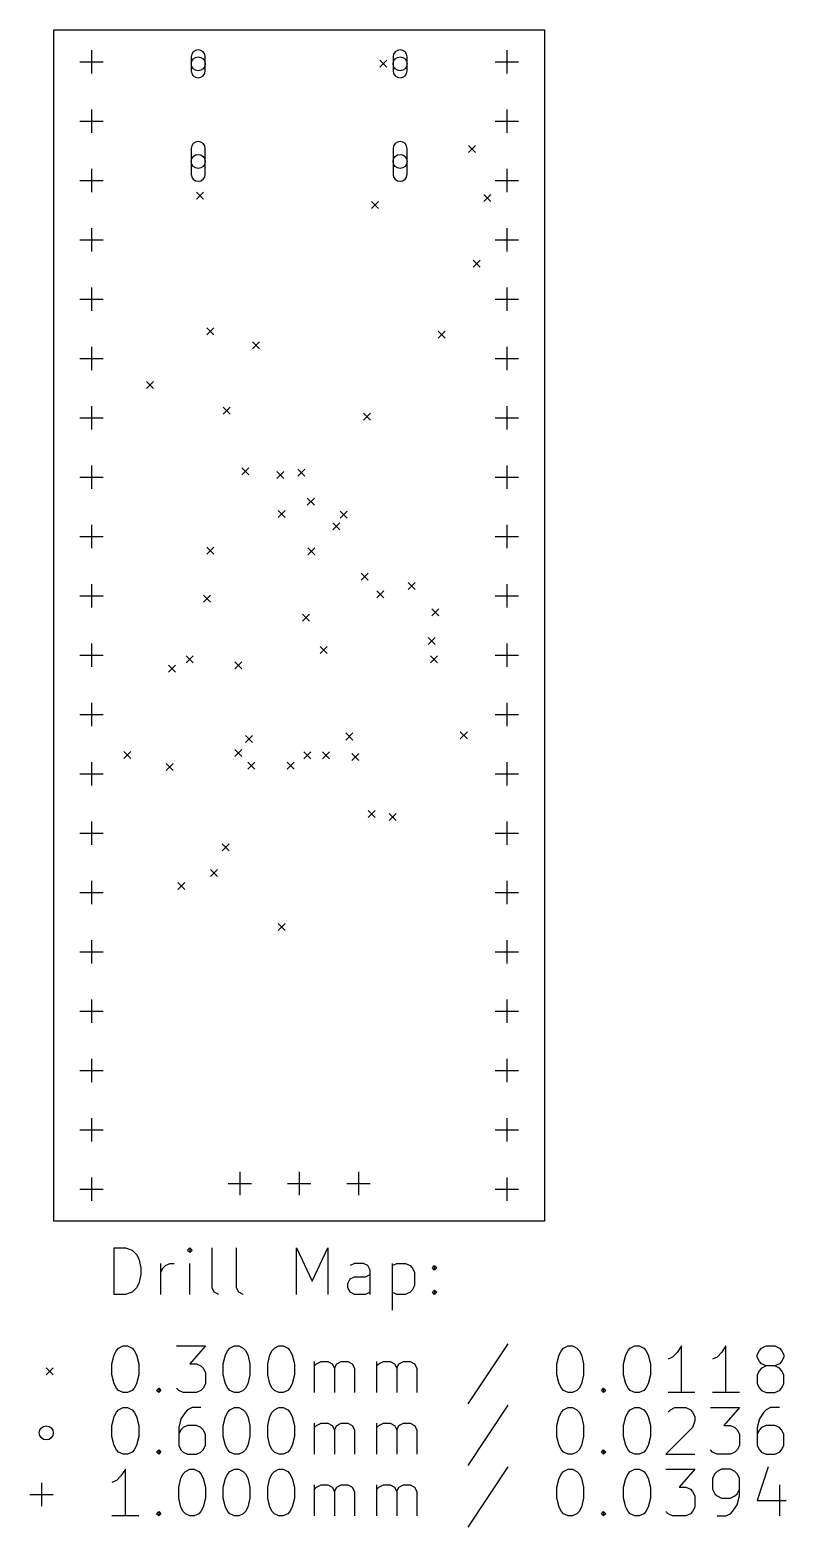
# Model space of a CAD drawing. Header units: millimetres. Extents: x 119 to 184.5, y -144.4 to -80.
# Drawn here: x 119 to 151.3, y -144.1 to -80 of the extents above; entities that cross this region are included whole.
import ezdxf

# ---------------------------------------------------------------- set-up
doc = ezdxf.new("R2010")
doc.units = ezdxf.units.MM
doc.layers.add('BLACK', color=250, linetype='CONTINUOUS')

msp = doc.modelspace()

# ---------------------------------------------------------------- linework, layer by layer
at = {"layer": 'BLACK', "linetype": 'CONTINUOUS'}
for p, q in [((120, -80), (141, -80)), ((120, -131), (120, -80)), ((141, -80), (141, -131)), ((121.11, -81.37), (122.11, -81.37)), ((121.61, -80.87), (121.61, -81.87)), ((125.88, -81.15), (125.88, -81.75)), ((126.48, -81.75), (126.48, -81.15)), ((133.95, -81.3), (134.25, -81.6)), ((134.25, -81.3), (133.95, -81.6)), ((134.52, -81.15), (134.52, -81.75)), ((135.12, -81.75), (135.12, -81.15)), ((138.89, -81.37), (139.89, -81.37)), ((139.39, -80.87), (139.39, -81.87)), ((121.11, -83.91), (122.11, -83.91)), ((121.61, -83.41), (121.61, -84.41)), ((138.89, -83.91), (139.89, -83.91)), ((139.39, -83.41), (139.39, -84.41)), ((125.88, -85.08), (125.88, -86.18)), ((126.48, -86.18), (126.48, -85.08)), ((134.52, -85.08), (134.52, -86.18)), ((135.12, -86.18), (135.12, -85.08)), ((137.75, -84.95), (138.05, -85.25)), ((138.05, -84.95), (137.75, -85.25)), ((121.11, -86.45), (122.11, -86.45)), ((121.61, -85.95), (121.61, -86.95)), ((138.89, -86.45), (139.89, -86.45)), ((139.39, -85.95), (139.39, -86.95)), ((126.1, -86.95), (126.4, -87.25)), ((126.4, -86.95), (126.1, -87.25)), ((138.4, -87.05), (138.7, -87.35)), ((138.7, -87.05), (138.4, -87.35)), ((133.6, -87.35), (133.9, -87.65)), ((133.9, -87.35), (133.6, -87.65)), ((121.11, -88.99), (122.11, -88.99)), ((121.61, -88.49), (121.61, -89.49)), ((138.89, -88.99), (139.89, -88.99)), ((139.39, -88.49), (139.39, -89.49)), ((137.95, -89.85), (138.25, -90.15)), ((138.25, -89.85), (137.95, -90.15)), ((121.11, -91.53), (122.11, -91.53)), ((121.61, -91.03), (121.61, -92.03)), ((138.89, -91.53), (139.89, -91.53)), ((139.39, -91.03), (139.39, -92.03)), ((126.55, -92.75), (126.85, -93.05)), ((126.85, -92.75), (126.55, -93.05)), ((136.45, -92.9), (136.75, -93.2)), ((136.75, -92.9), (136.45, -93.2)), ((121.61, -93.57), (121.61, -94.57)), ((128.5, -93.35), (128.8, -93.65)), ((128.8, -93.35), (128.5, -93.65)), ((139.39, -93.57), (139.39, -94.57)), ((121.11, -94.07), (122.11, -94.07)), ((138.89, -94.07), (139.89, -94.07)), ((123.96, -95.05), (124.26, -95.35)), ((124.26, -95.05), (123.96, -95.35)), ((121.61, -96.11), (121.61, -97.11)), ((139.39, -96.11), (139.39, -97.11)), ((121.11, -96.61), (122.11, -96.61)), ((127.25, -96.15), (127.55, -96.45)), ((127.55, -96.15), (127.25, -96.45)), ((133.25, -96.4), (133.55, -96.7)), ((133.55, -96.4), (133.25, -96.7)), ((138.89, -96.61), (139.89, -96.61)), ((121.61, -98.65), (121.61, -99.65)), ((139.39, -98.65), (139.39, -99.65)), ((121.11, -99.15), (122.11, -99.15)), ((128.05, -98.75), (128.35, -99.05)), ((128.35, -98.75), (128.05, -99.05)), ((129.55, -98.9), (129.85, -99.2)), ((129.85, -98.9), (129.55, -99.2)), ((130.45, -98.8), (130.75, -99.1)), ((130.75, -98.8), (130.45, -99.1)), ((138.89, -99.15), (139.89, -99.15)), ((129.601046, -100.568506), (129.901046, -100.868506)), ((129.901046, -100.568506), (129.601046, -100.868506)), ((130.85, -100.05), (131.15, -100.35)), ((131.15, -100.05), (130.85, -100.35)), ((132.258297, -100.6), (132.558297, -100.9)), ((132.558297, -100.6), (132.258297, -100.9)), ((121.61, -101.19), (121.61, -102.19)), ((131.945106, -101.096364), (132.245106, -101.396364)), ((132.245106, -101.096364), (131.945106, -101.396364)), ((139.39, -101.19), (139.39, -102.19)), ((121.11, -101.69), (122.11, -101.69)), ((138.89, -101.69), (139.89, -101.69)), ((126.55, -102.15), (126.85, -102.45)), ((126.85, -102.15), (126.55, -102.45)), ((130.86914, -102.172331), (131.16914, -102.472331)), ((131.16914, -102.172331), (130.86914, -102.472331)), ((121.61, -103.73), (121.61, -104.73)), ((133.15, -103.25), (133.45, -103.55)), ((133.45, -103.25), (133.15, -103.55)), ((135.165479, -103.661849), (135.465479, -103.961849)), ((135.465479, -103.661849), (135.165479, -103.961849)), ((139.39, -103.73), (139.39, -104.73)), ((121.11, -104.23), (122.11, -104.23)), ((126.4, -104.2), (126.7, -104.5)), ((126.7, -104.2), (126.4, -104.5)), ((133.821968, -104.02), (134.121968, -104.32)), ((134.121968, -104.02), (133.821968, -104.32)), ((138.89, -104.23), (139.89, -104.23)), ((130.65, -105.008527), (130.95, -105.308527)), ((130.95, -105.008527), (130.65, -105.308527)), ((136.173187, -104.786331), (136.473187, -105.086331)), ((136.473187, -104.786331), (136.173187, -105.086331)), ((121.61, -106.27), (121.61, -107.27)), ((136.02555, -106.006295), (136.32555, -106.306295)), ((136.32555, -106.006295), (136.02555, -106.306295)), ((139.39, -106.27), (139.39, -107.27)), ((121.11, -106.77), (122.11, -106.77)), ((125.658949, -106.8), (125.958949, -107.1)), ((125.958949, -106.8), (125.658949, -107.1)), ((131.4, -106.4), (131.7, -106.7)), ((131.7, -106.4), (131.4, -106.7)), ((136.125735, -106.8), (136.425735, -107.1)), ((136.425735, -106.8), (136.125735, -107.1)), ((138.89, -106.77), (139.89, -106.77)), ((124.9, -107.2), (125.2, -107.5)), ((125.2, -107.2), (124.9, -107.5)), ((127.75, -107.048452), (128.05, -107.348452)), ((128.05, -107.048452), (127.75, -107.348452)), ((121.61, -108.81), (121.61, -109.81)), ((139.39, -108.81), (139.39, -109.81)), ((121.11, -109.31), (122.11, -109.31)), ((138.89, -109.31), (139.89, -109.31)), ((128.2, -110.2), (128.5, -110.5)), ((128.5, -110.2), (128.2, -110.5)), ((132.5, -110.1), (132.8, -110.4)), ((132.8, -110.1), (132.5, -110.4)), ((137.4, -110.05), (137.7, -110.35)), ((137.7, -110.05), (137.4, -110.35)), ((127.747838, -110.8), (128.047838, -111.1)), ((128.047838, -110.8), (127.747838, -111.1)), ((121.61, -111.35), (121.61, -112.35)), ((122.994945, -110.897238), (123.294945, -111.197238)), ((123.294945, -110.897238), (122.994945, -111.197238)), ((124.8, -111.4), (125.1, -111.7)), ((125.1, -111.4), (124.8, -111.7)), ((128.3, -111.35), (128.6, -111.65)), ((128.6, -111.35), (128.3, -111.65)), ((129.987288, -111.34661), (130.287288, -111.64661)), ((130.287288, -111.34661), (129.987288, -111.64661)), ((130.699997, -110.900002), (130.999997, -111.200002)), ((130.999997, -110.900002), (130.699997, -111.200002)), ((131.5, -110.900002), (131.8, -111.200002)), ((131.8, -110.900002), (131.5, -111.200002)), ((132.75, -110.972797), (133.05, -111.272797)), ((133.05, -110.972797), (132.75, -111.272797)), ((139.39, -111.35), (139.39, -112.35)), ((121.11, -111.85), (122.11, -111.85)), ((138.89, -111.85), (139.89, -111.85)), ((133.457102, -113.412369), (133.757102, -113.712369)), ((133.757102, -113.412369), (133.457102, -113.712369)), ((121.61, -113.89), (121.61, -114.89)), ((134.35, -113.55), (134.65, -113.85)), ((134.65, -113.55), (134.35, -113.85)), ((139.39, -113.89), (139.39, -114.89)), ((121.11, -114.39), (122.11, -114.39)), ((138.89, -114.39), (139.89, -114.39)), ((127.2, -114.85), (127.5, -115.15)), ((127.5, -114.85), (127.2, -115.15)), ((126.7, -115.95), (127, -116.25)), ((127, -115.95), (126.7, -116.25)), ((121.61, -116.43), (121.61, -117.43)), ((125.3, -116.5), (125.6, -116.8)), ((125.6, -116.5), (125.3, -116.8)), ((139.39, -116.43), (139.39, -117.43)), ((121.11, -116.93), (122.11, -116.93)), ((138.89, -116.93), (139.89, -116.93)), ((129.6, -118.25), (129.9, -118.55)), ((129.9, -118.25), (129.6, -118.55)), ((121.61, -118.97), (121.61, -119.97)), ((139.39, -118.97), (139.39, -119.97)), ((121.11, -119.47), (122.11, -119.47)), ((138.89, -119.47), (139.89, -119.47)), ((121.61, -121.51), (121.61, -122.51)), ((139.39, -121.51), (139.39, -122.51)), ((121.11, -122.01), (122.11, -122.01)), ((138.89, -122.01), (139.89, -122.01)), ((121.61, -124.05), (121.61, -125.05)), ((139.39, -124.05), (139.39, -125.05)), ((121.11, -124.55), (122.11, -124.55)), ((138.89, -124.55), (139.89, -124.55)), ((121.61, -126.59), (121.61, -127.59)), ((139.39, -126.59), (139.39, -127.59)), ((121.11, -127.09), (122.11, -127.09)), ((138.89, -127.09), (139.89, -127.09)), ((121.61, -129.13), (121.61, -130.13)), ((127.46, -129.39), (128.46, -129.39)), ((127.96, -128.89), (127.96, -129.89)), ((130, -129.39), (131, -129.39)), ((130.5, -128.89), (130.5, -129.89)), ((132.54, -129.39), (133.54, -129.39)), ((133.04, -128.89), (133.04, -129.89)), ((139.39, -129.13), (139.39, -130.13)), ((121.11, -129.63), (122.11, -129.63)), ((138.89, -129.63), (139.89, -129.63)), ((141, -131), (120, -131)), ((122.582768, -134.139838), (122.582768, -132.139838)), ((122.582768, -132.139838), (123.058958, -132.139838)), ((123.058958, -132.139838), (123.344673, -132.235076)), ((123.344673, -132.235076), (123.535149, -132.425552)), ((123.535149, -132.425552), (123.630387, -132.616028)), ((123.630387, -132.616028), (123.725625, -132.99698)), ((125.820863, -132.139838), (125.725625, -132.235076)), ((125.725625, -132.235076), (125.820863, -132.330314)), ((125.916101, -132.235076), (125.820863, -132.139838)), ((125.820863, -132.139838), (125.820863, -132.330314)), ((125.820863, -132.330314), (125.916101, -132.235076)), ((126.773244, -133.854123), (126.773244, -132.139838)), ((127.820863, -133.854123), (127.820863, -132.139838)), ((130.392292, -134.139838), (130.392292, -132.139838)), ((130.392292, -132.139838), (131.058959, -133.568409)), ((131.058959, -133.568409), (131.725625, -132.139838)), ((131.725625, -132.139838), (131.725625, -134.139838)), ((123.725625, -133.282695), (123.630387, -133.663647)), ((123.725625, -132.99698), (123.725625, -133.282695)), ((124.582768, -134.139838), (124.582768, -132.806504)), ((124.582768, -133.187457), (124.678006, -132.99698)), ((124.678006, -132.99698), (124.773244, -132.901742)), ((124.773244, -132.901742), (124.96372, -132.806504)), ((124.96372, -132.806504), (125.154197, -132.806504)), ((125.820863, -134.139838), (125.820863, -132.806504)), ((132.868482, -132.806504), (132.678006, -132.901742)), ((133.249435, -132.806504), (132.868482, -132.806504)), ((133.439911, -132.901742), (133.249435, -132.806504)), ((133.344673, -133.377933), (133.535149, -133.282695)), ((133.535149, -133.092219), (133.439911, -132.901742)), ((133.535149, -134.139838), (133.535149, -133.092219)), ((134.48753, -132.806504), (134.48753, -134.806504)), ((134.48753, -132.901742), (134.678006, -132.806504)), ((134.678006, -132.806504), (135.058959, -132.806504)), ((135.058959, -132.806504), (135.249435, -132.901742)), ((135.249435, -132.901742), (135.344673, -132.99698)), ((135.344673, -132.99698), (135.439911, -133.187457)), ((135.439911, -133.187457), (135.439911, -133.758885)), ((136.201816, -132.99698), (136.297054, -132.901742)), ((136.297054, -133.092219), (136.201816, -132.99698)), ((136.297054, -132.901742), (136.392292, -132.99698)), ((136.297054, -132.901742), (136.297054, -133.092219)), ((136.392292, -132.99698), (136.297054, -133.092219)), ((123.535149, -133.854123), (123.344673, -134.0446)), ((123.630387, -133.663647), (123.535149, -133.854123)), ((126.868482, -134.0446), (126.773244, -133.854123)), ((127.916101, -134.0446), (127.820863, -133.854123)), ((132.582768, -133.663647), (132.678006, -133.473171)), ((132.582768, -133.854123), (132.582768, -133.663647)), ((132.678006, -134.0446), (132.582768, -133.854123)), ((132.678006, -133.473171), (132.868482, -133.377933)), ((132.868482, -133.377933), (133.344673, -133.377933)), ((135.344673, -133.949361), (135.249435, -134.0446)), ((135.439911, -133.758885), (135.344673, -133.949361)), ((136.201816, -134.0446), (136.297054, -133.949361)), ((136.297054, -133.949361), (136.392292, -134.0446)), ((136.297054, -133.949361), (136.297054, -134.139838)), ((123.058958, -134.139838), (122.582768, -134.139838)), ((123.344673, -134.0446), (123.058958, -134.139838)), ((127.058958, -134.139838), (126.868482, -134.0446)), ((128.106577, -134.139838), (127.916101, -134.0446)), ((132.868482, -134.139838), (132.678006, -134.0446)), ((133.344673, -134.139838), (132.868482, -134.139838)), ((133.535149, -134.0446), (133.344673, -134.139838)), ((134.678006, -134.139838), (134.48753, -134.0446)), ((135.058959, -134.139838), (134.678006, -134.139838)), ((135.249435, -134.0446), (135.058959, -134.139838)), ((136.297054, -134.139838), (136.201816, -134.0446)), ((136.392292, -134.0446), (136.297054, -134.139838)), ((122.678006, -136.530314), (122.773244, -136.435076)), ((122.773244, -136.435076), (122.96372, -136.339838)), ((122.96372, -136.339838), (123.154197, -136.339838)), ((123.154197, -136.339838), (123.344673, -136.435076)), ((123.344673, -136.435076), (123.439911, -136.530314)), ((125.249435, -136.339838), (126.48753, -136.339838)), ((126.48753, -136.339838), (125.820863, -137.101742)), ((127.439911, -136.530314), (127.535149, -136.435076)), ((127.535149, -136.435076), (127.725625, -136.339838)), ((127.725625, -136.339838), (127.916102, -136.339838)), ((127.916102, -136.339838), (128.106578, -136.435076)), ((128.106578, -136.435076), (128.201816, -136.530314)), ((129.344673, -136.530314), (129.439911, -136.435076)), ((129.439911, -136.435076), (129.630387, -136.339838)), ((129.630387, -136.339838), (129.820864, -136.339838)), ((129.820864, -136.339838), (130.01134, -136.435076)), ((130.01134, -136.435076), (130.106578, -136.530314)), ((139.439912, -136.2446), (137.725627, -138.816028)), ((141.725627, -136.530314), (141.820865, -136.435076)), ((141.820865, -136.435076), (142.011341, -136.339838)), ((142.011341, -136.339838), (142.201818, -136.339838)), ((142.201818, -136.339838), (142.392294, -136.435076)), ((142.392294, -136.435076), (142.487532, -136.530314)), ((144.58277, -136.530314), (144.678008, -136.435076)), ((144.678008, -136.435076), (144.868484, -136.339838)), ((144.868484, -136.339838), (145.058961, -136.339838)), ((145.058961, -136.339838), (145.249437, -136.435076)), ((145.249437, -136.435076), (145.344675, -136.530314)), ((146.868484, -136.339838), (146.678008, -136.625552)), ((146.868484, -138.339838), (146.868484, -136.339838)), ((148.773246, -136.339838), (148.58277, -136.625552)), ((148.773246, -138.339838), (148.773246, -136.339838)), ((150.201818, -136.530314), (150.297056, -136.435076)), ((150.297056, -136.435076), (150.487532, -136.339838)), ((150.487532, -136.339838), (150.868485, -136.339838)), ((150.868485, -136.339838), (151.058961, -136.435076)), ((151.058961, -136.435076), (151.154199, -136.530314)), ((122.48753, -137.101742), (122.582768, -136.72079)), ((122.48753, -137.577933), (122.48753, -137.101742)), ((122.582768, -136.72079), (122.678006, -136.530314)), ((123.439911, -136.530314), (123.535149, -136.72079)), ((123.535149, -136.72079), (123.630387, -137.101742)), ((123.630387, -137.101742), (123.630387, -137.577933)), ((125.820863, -137.101742), (126.106578, -137.101742)), ((126.106578, -137.101742), (126.297054, -137.19698)), ((127.249435, -137.101742), (127.344673, -136.72079)), ((127.249435, -137.577933), (127.249435, -137.101742)), ((127.344673, -136.72079), (127.439911, -136.530314)), ((128.201816, -136.530314), (128.297054, -136.72079)), ((128.297054, -136.72079), (128.392292, -137.101742)), ((128.392292, -137.101742), (128.392292, -137.577933)), ((129.154197, -137.101742), (129.249435, -136.72079)), ((129.154197, -137.577933), (129.154197, -137.101742)), ((129.249435, -136.72079), (129.344673, -136.530314)), ((130.106578, -136.530314), (130.201816, -136.72079)), ((130.201816, -136.72079), (130.297054, -137.101742)), ((130.297054, -137.101742), (130.297054, -137.577933)), ((131.154197, -138.339838), (131.154197, -137.006504)), ((131.154197, -137.19698), (131.249435, -137.101742)), ((131.249435, -137.101742), (131.439911, -137.006504)), ((131.439911, -137.006504), (131.725626, -137.006504)), ((131.725626, -137.006504), (131.916102, -137.101742)), ((131.916102, -137.101742), (132.01134, -137.292219)), ((132.01134, -137.292219), (132.106578, -137.101742)), ((132.106578, -137.101742), (132.297054, -137.006504)), ((132.297054, -137.006504), (132.582768, -137.006504)), ((132.582768, -137.006504), (132.773245, -137.101742)), ((132.773245, -137.101742), (132.868483, -137.292219)), ((133.820864, -138.339838), (133.820864, -137.006504)), ((133.820864, -137.19698), (133.916102, -137.101742)), ((133.916102, -137.101742), (134.106578, -137.006504)), ((134.106578, -137.006504), (134.392293, -137.006504)), ((134.392293, -137.006504), (134.582769, -137.101742)), ((134.582769, -137.101742), (134.678007, -137.292219)), ((134.678007, -137.292219), (134.773245, -137.101742)), ((134.773245, -137.101742), (134.963721, -137.006504)), ((134.963721, -137.006504), (135.249435, -137.006504)), ((135.249435, -137.006504), (135.439912, -137.101742)), ((135.439912, -137.101742), (135.53515, -137.292219)), ((141.535151, -137.101742), (141.630389, -136.72079)), ((141.535151, -137.577933), (141.535151, -137.101742)), ((141.630389, -136.72079), (141.725627, -136.530314)), ((142.487532, -136.530314), (142.58277, -136.72079)), ((142.58277, -136.72079), (142.678008, -137.101742)), ((142.678008, -137.101742), (142.678008, -137.577933)), ((144.392294, -137.101742), (144.487532, -136.72079)), ((144.392294, -137.577933), (144.392294, -137.101742)), ((144.487532, -136.72079), (144.58277, -136.530314)), ((145.344675, -136.530314), (145.439913, -136.72079)), ((145.439913, -136.72079), (145.535151, -137.101742)), ((145.535151, -137.101742), (145.535151, -137.577933)), ((146.487532, -136.816028), (146.297056, -136.911266)), ((146.678008, -136.625552), (146.487532, -136.816028)), ((148.392294, -136.816028), (148.201818, -136.911266)), ((148.58277, -136.625552), (148.392294, -136.816028)), ((150.10658, -136.72079), (150.201818, -136.530314)), ((150.10658, -136.816028), (150.10658, -136.72079)), ((150.201818, -137.006504), (150.10658, -136.816028)), ((150.297056, -137.101742), (150.201818, -137.006504)), ((150.487532, -137.19698), (150.297056, -137.101742)), ((151.058961, -137.101742), (150.868485, -137.19698)), ((151.154199, -137.006504), (151.058961, -137.101742)), ((151.154199, -136.530314), (151.249437, -136.72079)), ((151.249437, -136.816028), (151.154199, -137.006504)), ((151.249437, -136.72079), (151.249437, -136.816028)), ((119.675, -137.275), (119.975, -137.575)), ((119.975, -137.275), (119.675, -137.575)), ((122.582768, -137.958885), (122.48753, -137.577933)), ((123.630387, -137.577933), (123.535149, -137.958885)), ((126.297054, -137.19698), (126.392292, -137.292219)), ((126.392292, -137.292219), (126.48753, -137.482695)), ((126.48753, -137.482695), (126.48753, -137.958885)), ((127.344673, -137.958885), (127.249435, -137.577933)), ((128.392292, -137.577933), (128.297054, -137.958885)), ((129.249435, -137.958885), (129.154197, -137.577933)), ((130.297054, -137.577933), (130.201816, -137.958885)), ((132.01134, -137.292219), (132.01134, -138.339838)), ((132.868483, -137.292219), (132.868483, -138.339838)), ((134.678007, -137.292219), (134.678007, -138.339838)), ((135.53515, -137.292219), (135.53515, -138.339838)), ((141.630389, -137.958885), (141.535151, -137.577933)), ((142.678008, -137.577933), (142.58277, -137.958885)), ((144.487532, -137.958885), (144.392294, -137.577933)), ((145.535151, -137.577933), (145.439913, -137.958885)), ((150.201818, -137.387457), (150.10658, -137.577933)), ((150.10658, -137.577933), (150.10658, -137.958885)), ((150.297056, -137.292219), (150.201818, -137.387457)), ((150.487532, -137.19698), (150.297056, -137.292219)), ((150.868485, -137.19698), (150.487532, -137.19698)), ((151.058961, -137.292219), (150.868485, -137.19698)), ((151.154199, -137.387457), (151.058961, -137.292219)), ((151.249437, -137.577933), (151.154199, -137.387457)), ((151.249437, -137.958885), (151.249437, -137.577933)), ((122.678006, -138.149361), (122.582768, -137.958885)), ((122.773244, -138.2446), (122.678006, -138.149361)), ((122.96372, -138.339838), (122.773244, -138.2446)), ((123.154197, -138.339838), (122.96372, -138.339838)), ((123.344673, -138.2446), (123.154197, -138.339838)), ((123.439911, -138.149361), (123.344673, -138.2446)), ((123.535149, -137.958885), (123.439911, -138.149361)), ((124.392292, -138.2446), (124.48753, -138.149361)), ((124.48753, -138.339838), (124.392292, -138.2446)), ((124.48753, -138.149361), (124.582768, -138.2446)), ((124.48753, -138.149361), (124.48753, -138.339838)), ((124.582768, -138.2446), (124.48753, -138.339838)), ((125.344673, -138.2446), (125.249435, -138.149361)), ((125.535149, -138.339838), (125.344673, -138.2446)), ((126.106578, -138.339838), (125.535149, -138.339838)), ((126.297054, -138.2446), (126.106578, -138.339838)), ((126.392292, -138.149361), (126.297054, -138.2446)), ((126.48753, -137.958885), (126.392292, -138.149361)), ((127.439911, -138.149361), (127.344673, -137.958885)), ((127.535149, -138.2446), (127.439911, -138.149361)), ((127.725625, -138.339838), (127.535149, -138.2446)), ((127.916102, -138.339838), (127.725625, -138.339838)), ((128.106578, -138.2446), (127.916102, -138.339838)), ((128.201816, -138.149361), (128.106578, -138.2446)), ((128.297054, -137.958885), (128.201816, -138.149361)), ((129.344673, -138.149361), (129.249435, -137.958885)), ((129.439911, -138.2446), (129.344673, -138.149361)), ((129.630387, -138.339838), (129.439911, -138.2446)), ((129.820864, -138.339838), (129.630387, -138.339838)), ((130.01134, -138.2446), (129.820864, -138.339838)), ((130.106578, -138.149361), (130.01134, -138.2446)), ((130.201816, -137.958885), (130.106578, -138.149361)), ((141.725627, -138.149361), (141.630389, -137.958885)), ((141.820865, -138.2446), (141.725627, -138.149361)), ((142.011341, -138.339838), (141.820865, -138.2446)), ((142.201818, -138.339838), (142.011341, -138.339838)), ((142.392294, -138.2446), (142.201818, -138.339838)), ((142.487532, -138.149361), (142.392294, -138.2446)), ((142.58277, -137.958885), (142.487532, -138.149361)), ((143.439913, -138.2446), (143.535151, -138.149361)), ((143.535151, -138.339838), (143.439913, -138.2446)), ((143.535151, -138.149361), (143.630389, -138.2446)), ((143.535151, -138.149361), (143.535151, -138.339838)), ((143.630389, -138.2446), (143.535151, -138.339838)), ((144.58277, -138.149361), (144.487532, -137.958885)), ((144.678008, -138.2446), (144.58277, -138.149361)), ((144.868484, -138.339838), (144.678008, -138.2446)), ((145.058961, -138.339838), (144.868484, -138.339838)), ((145.249437, -138.2446), (145.058961, -138.339838)), ((145.344675, -138.149361), (145.249437, -138.2446)), ((145.439913, -137.958885), (145.344675, -138.149361)), ((147.439913, -138.339838), (146.297056, -138.339838)), ((149.344675, -138.339838), (148.201818, -138.339838)), ((150.10658, -137.958885), (150.201818, -138.149361)), ((150.201818, -138.149361), (150.297056, -138.2446)), ((150.297056, -138.2446), (150.487532, -138.339838)), ((150.487532, -138.339838), (150.868485, -138.339838)), ((150.868485, -138.339838), (151.058961, -138.2446)), ((151.058961, -138.2446), (151.154199, -138.149361)), ((151.154199, -138.149361), (151.249437, -137.958885)), ((122.678006, -139.170314), (122.773244, -139.075076)), ((122.773244, -139.075076), (122.96372, -138.979838)), ((122.96372, -138.979838), (123.154197, -138.979838)), ((123.154197, -138.979838), (123.344673, -139.075076)), ((123.344673, -139.075076), (123.439911, -139.170314)), ((125.725625, -139.075076), (125.630387, -139.170314)), ((125.916101, -138.979838), (125.725625, -139.075076)), ((126.297054, -138.979838), (125.916101, -138.979838)), ((127.439911, -139.170314), (127.535149, -139.075076)), ((127.535149, -139.075076), (127.725625, -138.979838)), ((127.725625, -138.979838), (127.916102, -138.979838)), ((127.916102, -138.979838), (128.106578, -139.075076)), ((128.106578, -139.075076), (128.201816, -139.170314)), ((129.344673, -139.170314), (129.439911, -139.075076)), ((129.439911, -139.075076), (129.630387, -138.979838)), ((129.630387, -138.979838), (129.820864, -138.979838)), ((129.820864, -138.979838), (130.01134, -139.075076)), ((130.01134, -139.075076), (130.106578, -139.170314)), ((139.439912, -138.8846), (137.725627, -141.456028)), ((141.725627, -139.170314), (141.820865, -139.075076)), ((141.820865, -139.075076), (142.011341, -138.979838)), ((142.011341, -138.979838), (142.201818, -138.979838)), ((142.201818, -138.979838), (142.392294, -139.075076)), ((142.392294, -139.075076), (142.487532, -139.170314)), ((144.58277, -139.170314), (144.678008, -139.075076)), ((144.678008, -139.075076), (144.868484, -138.979838)), ((144.868484, -138.979838), (145.058961, -138.979838)), ((145.058961, -138.979838), (145.249437, -139.075076)), ((145.249437, -139.075076), (145.344675, -139.170314)), ((146.297056, -139.170314), (146.392294, -139.075076)), ((146.392294, -139.075076), (146.58277, -138.979838)), ((146.58277, -138.979838), (147.058961, -138.979838)), ((147.058961, -138.979838), (147.249437, -139.075076)), ((147.249437, -139.075076), (147.344675, -139.170314)), ((148.10658, -138.979838), (149.344675, -138.979838)), ((149.344675, -138.979838), (148.678008, -139.741742)), ((150.487532, -139.075076), (150.392294, -139.170314)), ((150.678008, -138.979838), (150.487532, -139.075076)), ((151.058961, -138.979838), (150.678008, -138.979838)), ((122.48753, -139.741742), (122.582768, -139.36079)), ((122.582768, -139.36079), (122.678006, -139.170314)), ((123.439911, -139.170314), (123.535149, -139.36079)), ((123.535149, -139.36079), (123.630387, -139.741742)), ((125.439911, -139.456028), (125.344673, -139.83698)), ((125.630387, -139.170314), (125.439911, -139.456028)), ((127.249435, -139.741742), (127.344673, -139.36079)), ((127.344673, -139.36079), (127.439911, -139.170314)), ((128.201816, -139.170314), (128.297054, -139.36079)), ((128.297054, -139.36079), (128.392292, -139.741742)), ((129.154197, -139.741742), (129.249435, -139.36079)), ((129.249435, -139.36079), (129.344673, -139.170314)), ((130.106578, -139.170314), (130.201816, -139.36079)), ((130.201816, -139.36079), (130.297054, -139.741742)), ((131.154197, -140.979838), (131.154197, -139.646504)), ((131.249435, -139.741742), (131.439911, -139.646504)), ((131.439911, -139.646504), (131.725626, -139.646504)), ((131.725626, -139.646504), (131.916102, -139.741742)), ((132.106578, -139.741742), (132.297054, -139.646504)), ((132.297054, -139.646504), (132.582768, -139.646504)), ((132.582768, -139.646504), (132.773245, -139.741742)), ((133.820864, -140.979838), (133.820864, -139.646504)), ((133.916102, -139.741742), (134.106578, -139.646504)), ((134.106578, -139.646504), (134.392293, -139.646504)), ((134.392293, -139.646504), (134.582769, -139.741742)), ((134.773245, -139.741742), (134.963721, -139.646504)), ((134.963721, -139.646504), (135.249435, -139.646504)), ((135.249435, -139.646504), (135.439912, -139.741742)), ((141.535151, -139.741742), (141.630389, -139.36079)), ((141.630389, -139.36079), (141.725627, -139.170314)), ((142.487532, -139.170314), (142.58277, -139.36079)), ((142.58277, -139.36079), (142.678008, -139.741742)), ((144.392294, -139.741742), (144.487532, -139.36079)), ((144.487532, -139.36079), (144.58277, -139.170314)), ((145.344675, -139.170314), (145.439913, -139.36079)), ((145.439913, -139.36079), (145.535151, -139.741742)), ((147.344675, -139.170314), (147.439913, -139.36079)), ((147.439913, -139.551266), (147.344675, -139.83698)), ((147.439913, -139.36079), (147.439913, -139.551266)), ((150.201818, -139.456028), (150.10658, -139.83698)), ((150.392294, -139.170314), (150.201818, -139.456028)), ((122.48753, -140.217933), (122.48753, -139.741742)), ((122.582768, -140.598885), (122.48753, -140.217933)), ((123.630387, -140.217933), (123.535149, -140.598885)), ((123.630387, -139.741742), (123.630387, -140.217933)), ((125.344673, -139.83698), (125.344673, -140.598885)), ((125.439911, -139.932219), (125.344673, -140.122695)), ((125.535149, -139.83698), (125.439911, -139.932219)), ((125.725625, -139.741742), (125.535149, -139.83698)), ((126.106578, -139.741742), (125.725625, -139.741742)), ((126.297054, -139.83698), (126.106578, -139.741742)), ((126.392292, -139.932219), (126.297054, -139.83698)), ((126.48753, -140.122695), (126.392292, -139.932219)), ((126.48753, -140.598885), (126.48753, -140.122695)), ((127.249435, -140.217933), (127.249435, -139.741742)), ((127.344673, -140.598885), (127.249435, -140.217933)), ((128.392292, -140.217933), (128.297054, -140.598885)), ((128.392292, -139.741742), (128.392292, -140.217933)), ((129.154197, -140.217933), (129.154197, -139.741742)), ((129.249435, -140.598885), (129.154197, -140.217933)), ((130.297054, -140.217933), (130.201816, -140.598885)), ((130.297054, -139.741742), (130.297054, -140.217933)), ((131.154197, -139.83698), (131.249435, -139.741742)), ((131.916102, -139.741742), (132.01134, -139.932219)), ((132.01134, -139.932219), (132.106578, -139.741742)), ((132.01134, -139.932219), (132.01134, -140.979838)), ((132.773245, -139.741742), (132.868483, -139.932219)), ((132.868483, -139.932219), (132.868483, -140.979838)), ((133.820864, -139.83698), (133.916102, -139.741742)), ((134.582769, -139.741742), (134.678007, -139.932219)), ((134.678007, -139.932219), (134.773245, -139.741742)), ((134.678007, -139.932219), (134.678007, -140.979838)), ((135.439912, -139.741742), (135.53515, -139.932219)), ((135.53515, -139.932219), (135.53515, -140.979838)), ((141.535151, -140.217933), (141.535151, -139.741742)), ((141.630389, -140.598885), (141.535151, -140.217933)), ((142.678008, -140.217933), (142.58277, -140.598885)), ((142.678008, -139.741742), (142.678008, -140.217933)), ((144.392294, -140.217933), (144.392294, -139.741742)), ((144.487532, -140.598885), (144.392294, -140.217933)), ((145.535151, -140.217933), (145.439913, -140.598885)), ((145.535151, -139.741742), (145.535151, -140.217933)), ((147.344675, -139.83698), (146.201818, -140.979838)), ((148.678008, -139.741742), (148.963723, -139.741742)), ((148.963723, -139.741742), (149.154199, -139.83698)), ((149.154199, -139.83698), (149.249437, -139.932219)), ((149.249437, -139.932219), (149.344675, -140.122695)), ((149.344675, -140.122695), (149.344675, -140.598885)), ((150.10658, -139.83698), (150.10658, -140.598885)), ((150.201818, -139.932219), (150.10658, -140.122695)), ((150.297056, -139.83698), (150.201818, -139.932219)), ((150.487532, -139.741742), (150.297056, -139.83698)), ((150.868485, -139.741742), (150.487532, -139.741742)), ((151.058961, -139.83698), (150.868485, -139.741742)), ((151.154199, -139.932219), (151.058961, -139.83698)), ((151.249437, -140.122695), (151.154199, -139.932219)), ((151.249437, -140.598885), (151.249437, -140.122695)), ((122.678006, -140.789361), (122.582768, -140.598885)), ((122.773244, -140.8846), (122.678006, -140.789361)), ((122.96372, -140.979838), (122.773244, -140.8846)), ((123.154197, -140.979838), (122.96372, -140.979838)), ((123.344673, -140.8846), (123.154197, -140.979838)), ((123.439911, -140.789361), (123.344673, -140.8846)), ((123.535149, -140.598885), (123.439911, -140.789361)), ((124.392292, -140.8846), (124.48753, -140.789361)), ((124.48753, -140.979838), (124.392292, -140.8846)), ((124.48753, -140.789361), (124.582768, -140.8846)), ((124.48753, -140.789361), (124.48753, -140.979838)), ((124.582768, -140.8846), (124.48753, -140.979838)), ((125.344673, -140.598885), (125.439911, -140.789361)), ((125.439911, -140.789361), (125.535149, -140.8846)), ((125.535149, -140.8846), (125.725625, -140.979838)), ((125.725625, -140.979838), (126.106578, -140.979838)), ((126.106578, -140.979838), (126.297054, -140.8846)), ((126.297054, -140.8846), (126.392292, -140.789361)), ((126.392292, -140.789361), (126.48753, -140.598885)), ((127.439911, -140.789361), (127.344673, -140.598885)), ((127.535149, -140.8846), (127.439911, -140.789361)), ((127.725625, -140.979838), (127.535149, -140.8846)), ((127.916102, -140.979838), (127.725625, -140.979838)), ((128.106578, -140.8846), (127.916102, -140.979838)), ((128.201816, -140.789361), (128.106578, -140.8846)), ((128.297054, -140.598885), (128.201816, -140.789361)), ((129.344673, -140.789361), (129.249435, -140.598885)), ((129.439911, -140.8846), (129.344673, -140.789361)), ((129.630387, -140.979838), (129.439911, -140.8846)), ((129.820864, -140.979838), (129.630387, -140.979838)), ((130.01134, -140.8846), (129.820864, -140.979838)), ((130.106578, -140.789361), (130.01134, -140.8846)), ((130.201816, -140.598885), (130.106578, -140.789361)), ((141.725627, -140.789361), (141.630389, -140.598885)), ((141.820865, -140.8846), (141.725627, -140.789361)), ((142.011341, -140.979838), (141.820865, -140.8846)), ((142.201818, -140.979838), (142.011341, -140.979838)), ((142.392294, -140.8846), (142.201818, -140.979838)), ((142.487532, -140.789361), (142.392294, -140.8846)), ((142.58277, -140.598885), (142.487532, -140.789361)), ((143.439913, -140.8846), (143.535151, -140.789361)), ((143.535151, -140.979838), (143.439913, -140.8846)), ((143.535151, -140.789361), (143.630389, -140.8846)), ((143.535151, -140.789361), (143.535151, -140.979838)), ((143.630389, -140.8846), (143.535151, -140.979838)), ((144.58277, -140.789361), (144.487532, -140.598885)), ((144.678008, -140.8846), (144.58277, -140.789361)), ((144.868484, -140.979838), (144.678008, -140.8846)), ((145.058961, -140.979838), (144.868484, -140.979838)), ((145.249437, -140.8846), (145.058961, -140.979838)), ((145.344675, -140.789361), (145.249437, -140.8846)), ((145.439913, -140.598885), (145.344675, -140.789361)), ((146.201818, -140.979838), (147.439913, -140.979838)), ((148.201818, -140.8846), (148.10658, -140.789361)), ((148.392294, -140.979838), (148.201818, -140.8846)), ((148.963723, -140.979838), (148.392294, -140.979838)), ((149.154199, -140.8846), (148.963723, -140.979838)), ((149.249437, -140.789361), (149.154199, -140.8846)), ((149.344675, -140.598885), (149.249437, -140.789361)), ((150.10658, -140.598885), (150.201818, -140.789361)), ((150.201818, -140.789361), (150.297056, -140.8846)), ((150.297056, -140.8846), (150.487532, -140.979838)), ((150.487532, -140.979838), (150.868485, -140.979838)), ((150.868485, -140.979838), (151.058961, -140.8846)), ((151.058961, -140.8846), (151.154199, -140.789361)), ((151.154199, -140.789361), (151.249437, -140.598885)), ((123.058958, -141.619838), (122.868482, -141.905552)), ((123.058958, -143.619838), (123.058958, -141.619838)), ((125.630387, -141.715076), (125.820863, -141.619838)), ((125.820863, -141.619838), (126.01134, -141.619838)), ((126.01134, -141.619838), (126.201816, -141.715076)), ((127.535149, -141.715076), (127.725625, -141.619838)), ((127.725625, -141.619838), (127.916102, -141.619838)), ((127.916102, -141.619838), (128.106578, -141.715076)), ((129.439911, -141.715076), (129.630387, -141.619838)), ((129.630387, -141.619838), (129.820864, -141.619838)), ((129.820864, -141.619838), (130.01134, -141.715076)), ((139.439912, -141.5246), (137.725627, -144.096028)), ((141.820865, -141.715076), (142.011341, -141.619838)), ((142.011341, -141.619838), (142.201818, -141.619838)), ((142.201818, -141.619838), (142.392294, -141.715076)), ((144.678008, -141.715076), (144.868484, -141.619838)), ((144.868484, -141.619838), (145.058961, -141.619838)), ((145.058961, -141.619838), (145.249437, -141.715076)), ((146.201818, -141.619838), (147.439913, -141.619838)), ((147.439913, -141.619838), (146.773246, -142.381742)), ((148.58277, -141.619838), (148.392294, -141.715076)), ((148.963723, -141.619838), (148.58277, -141.619838)), ((149.154199, -141.715076), (148.963723, -141.619838)), ((150.58277, -141.5246), (150.10658, -142.953171)), ((119.475, -142.205), (119.475, -143.205)), ((122.678006, -142.096028), (122.48753, -142.191266)), ((122.868482, -141.905552), (122.678006, -142.096028)), ((125.344673, -142.381742), (125.439911, -142.00079)), ((125.439911, -142.00079), (125.535149, -141.810314)), ((125.535149, -141.810314), (125.630387, -141.715076)), ((126.201816, -141.715076), (126.297054, -141.810314)), ((126.297054, -141.810314), (126.392292, -142.00079)), ((126.392292, -142.00079), (126.48753, -142.381742)), ((127.249435, -142.381742), (127.344673, -142.00079)), ((127.344673, -142.00079), (127.439911, -141.810314)), ((127.439911, -141.810314), (127.535149, -141.715076)), ((128.106578, -141.715076), (128.201816, -141.810314)), ((128.201816, -141.810314), (128.297054, -142.00079)), ((128.297054, -142.00079), (128.392292, -142.381742)), ((129.154197, -142.381742), (129.249435, -142.00079)), ((129.249435, -142.00079), (129.344673, -141.810314)), ((129.344673, -141.810314), (129.439911, -141.715076)), ((130.01134, -141.715076), (130.106578, -141.810314)), ((130.106578, -141.810314), (130.201816, -142.00079)), ((130.201816, -142.00079), (130.297054, -142.381742)), ((131.154197, -143.619838), (131.154197, -142.286504)), ((131.249435, -142.381742), (131.439911, -142.286504)), ((131.439911, -142.286504), (131.725626, -142.286504)), ((131.725626, -142.286504), (131.916102, -142.381742)), ((132.106578, -142.381742), (132.297054, -142.286504)), ((132.297054, -142.286504), (132.582768, -142.286504)), ((132.582768, -142.286504), (132.773245, -142.381742)), ((133.820864, -143.619838), (133.820864, -142.286504)), ((133.916102, -142.381742), (134.106578, -142.286504)), ((134.106578, -142.286504), (134.392293, -142.286504)), ((134.392293, -142.286504), (134.582769, -142.381742)), ((134.773245, -142.381742), (134.963721, -142.286504)), ((134.963721, -142.286504), (135.249435, -142.286504)), ((135.249435, -142.286504), (135.439912, -142.381742)), ((141.535151, -142.381742), (141.630389, -142.00079)), ((141.630389, -142.00079), (141.725627, -141.810314)), ((141.725627, -141.810314), (141.820865, -141.715076)), ((142.392294, -141.715076), (142.487532, -141.810314)), ((142.487532, -141.810314), (142.58277, -142.00079)), ((142.58277, -142.00079), (142.678008, -142.381742)), ((144.392294, -142.381742), (144.487532, -142.00079)), ((144.487532, -142.00079), (144.58277, -141.810314)), ((144.58277, -141.810314), (144.678008, -141.715076)), ((145.249437, -141.715076), (145.344675, -141.810314)), ((145.344675, -141.810314), (145.439913, -142.00079)), ((145.439913, -142.00079), (145.535151, -142.381742)), ((148.297056, -141.810314), (148.201818, -142.00079)), ((148.201818, -142.00079), (148.201818, -142.47698)), ((148.392294, -141.715076), (148.297056, -141.810314)), ((149.249437, -141.810314), (149.154199, -141.715076)), ((149.344675, -142.00079), (149.249437, -141.810314)), ((149.344675, -142.762695), (149.344675, -142.00079)), ((151.058961, -142.286504), (151.058961, -143.619838)), ((118.975, -142.705), (119.975, -142.705)), ((125.344673, -142.857933), (125.344673, -142.381742)), ((125.439911, -143.238885), (125.344673, -142.857933)), ((126.48753, -142.857933), (126.392292, -143.238885)), ((126.48753, -142.381742), (126.48753, -142.857933)), ((127.249435, -142.857933), (127.249435, -142.381742)), ((127.344673, -143.238885), (127.249435, -142.857933)), ((128.392292, -142.857933), (128.297054, -143.238885)), ((128.392292, -142.381742), (128.392292, -142.857933)), ((129.154197, -142.857933), (129.154197, -142.381742)), ((129.249435, -143.238885), (129.154197, -142.857933)), ((130.297054, -142.857933), (130.201816, -143.238885)), ((130.297054, -142.381742), (130.297054, -142.857933)), ((131.154197, -142.47698), (131.249435, -142.381742)), ((131.916102, -142.381742), (132.01134, -142.572219)), ((132.01134, -142.572219), (132.106578, -142.381742)), ((132.01134, -142.572219), (132.01134, -143.619838)), ((132.773245, -142.381742), (132.868483, -142.572219)), ((132.868483, -142.572219), (132.868483, -143.619838)), ((133.820864, -142.47698), (133.916102, -142.381742)), ((134.582769, -142.381742), (134.678007, -142.572219)), ((134.678007, -142.572219), (134.773245, -142.381742)), ((134.678007, -142.572219), (134.678007, -143.619838)), ((135.439912, -142.381742), (135.53515, -142.572219)), ((135.53515, -142.572219), (135.53515, -143.619838)), ((141.535151, -142.857933), (141.535151, -142.381742)), ((141.630389, -143.238885), (141.535151, -142.857933)), ((142.678008, -142.857933), (142.58277, -143.238885)), ((142.678008, -142.381742), (142.678008, -142.857933)), ((144.392294, -142.857933), (144.392294, -142.381742)), ((144.487532, -143.238885), (144.392294, -142.857933)), ((145.535151, -142.857933), (145.439913, -143.238885)), ((145.535151, -142.381742), (145.535151, -142.857933)), ((146.773246, -142.381742), (147.058961, -142.381742)), ((147.058961, -142.381742), (147.249437, -142.47698)), ((147.249437, -142.47698), (147.344675, -142.572219)), ((147.344675, -142.572219), (147.439913, -142.762695)), ((147.439913, -142.762695), (147.439913, -143.238885)), ((148.201818, -142.47698), (148.297056, -142.667457)), ((148.297056, -142.667457), (148.392294, -142.762695)), ((148.392294, -142.762695), (148.58277, -142.857933)), ((148.58277, -142.857933), (148.963723, -142.857933)), ((148.963723, -142.857933), (149.154199, -142.762695)), ((149.154199, -142.762695), (149.249437, -142.667457)), ((149.249437, -142.667457), (149.344675, -142.47698)), ((149.249437, -143.143647), (149.344675, -142.762695)), ((124.392292, -143.5246), (124.48753, -143.429361)), ((124.48753, -143.619838), (124.392292, -143.5246)), ((124.48753, -143.429361), (124.582768, -143.5246)), ((124.48753, -143.429361), (124.48753, -143.619838)), ((124.582768, -143.5246), (124.48753, -143.619838)), ((125.535149, -143.429361), (125.439911, -143.238885)), ((125.630387, -143.5246), (125.535149, -143.429361)), ((125.820863, -143.619838), (125.630387, -143.5246)), ((126.201816, -143.5246), (126.01134, -143.619838)), ((126.297054, -143.429361), (126.201816, -143.5246)), ((126.392292, -143.238885), (126.297054, -143.429361)), ((127.439911, -143.429361), (127.344673, -143.238885)), ((127.535149, -143.5246), (127.439911, -143.429361)), ((127.725625, -143.619838), (127.535149, -143.5246)), ((128.106578, -143.5246), (127.916102, -143.619838)), ((128.201816, -143.429361), (128.106578, -143.5246)), ((128.297054, -143.238885), (128.201816, -143.429361)), ((129.344673, -143.429361), (129.249435, -143.238885)), ((129.439911, -143.5246), (129.344673, -143.429361)), ((129.630387, -143.619838), (129.439911, -143.5246)), ((130.01134, -143.5246), (129.820864, -143.619838)), ((130.106578, -143.429361), (130.01134, -143.5246)), ((130.201816, -143.238885), (130.106578, -143.429361)), ((141.725627, -143.429361), (141.630389, -143.238885)), ((141.820865, -143.5246), (141.725627, -143.429361)), ((142.011341, -143.619838), (141.820865, -143.5246)), ((142.392294, -143.5246), (142.201818, -143.619838)), ((142.487532, -143.429361), (142.392294, -143.5246)), ((142.58277, -143.238885), (142.487532, -143.429361)), ((143.439913, -143.5246), (143.535151, -143.429361)), ((143.535151, -143.619838), (143.439913, -143.5246)), ((143.535151, -143.429361), (143.630389, -143.5246)), ((143.535151, -143.429361), (143.535151, -143.619838)), ((143.630389, -143.5246), (143.535151, -143.619838)), ((144.58277, -143.429361), (144.487532, -143.238885)), ((144.678008, -143.5246), (144.58277, -143.429361)), ((144.868484, -143.619838), (144.678008, -143.5246)), ((145.249437, -143.5246), (145.058961, -143.619838)), ((145.344675, -143.429361), (145.249437, -143.5246)), ((145.439913, -143.238885), (145.344675, -143.429361)), ((146.297056, -143.5246), (146.201818, -143.429361)), ((146.487532, -143.619838), (146.297056, -143.5246)), ((147.249437, -143.5246), (147.058961, -143.619838)), ((147.344675, -143.429361), (147.249437, -143.5246)), ((147.439913, -143.238885), (147.344675, -143.429361)), ((148.773246, -143.619838), (148.963723, -143.5246)), ((148.963723, -143.5246), (149.058961, -143.429361)), ((149.058961, -143.429361), (149.249437, -143.143647)), ((150.10658, -142.953171), (151.344675, -142.953171)), ((123.630387, -143.619838), (122.48753, -143.619838)), ((126.01134, -143.619838), (125.820863, -143.619838)), ((127.916102, -143.619838), (127.725625, -143.619838)), ((129.820864, -143.619838), (129.630387, -143.619838)), ((142.201818, -143.619838), (142.011341, -143.619838)), ((145.058961, -143.619838), (144.868484, -143.619838)), ((147.058961, -143.619838), (146.487532, -143.619838)), ((148.392294, -143.619838), (148.773246, -143.619838))]:
    msp.add_line(p, q, dxfattribs=at)
at = {"layer": 'BLACK'}
for centre in [(126.18, -81.45), (134.82, -81.45), (126.18, -85.63), (134.82, -85.63), (119.675, -140.065)]:
    msp.add_circle(centre, 0.3, dxfattribs=at)
for centre, start, end in [((126.18, -81.15), 0, 180), ((134.82, -81.15), 0, 180), ((126.18, -81.75), 180, 360), ((134.82, -81.75), 180, 360), ((126.18, -85.08), 0, 180), ((134.82, -85.08), 0, 180), ((126.18, -86.18), 180, 360), ((134.82, -86.18), 180, 360)]:
    msp.add_arc(centre, 0.3, start, end, dxfattribs=at)

doc.saveas('drawing.dxf')
